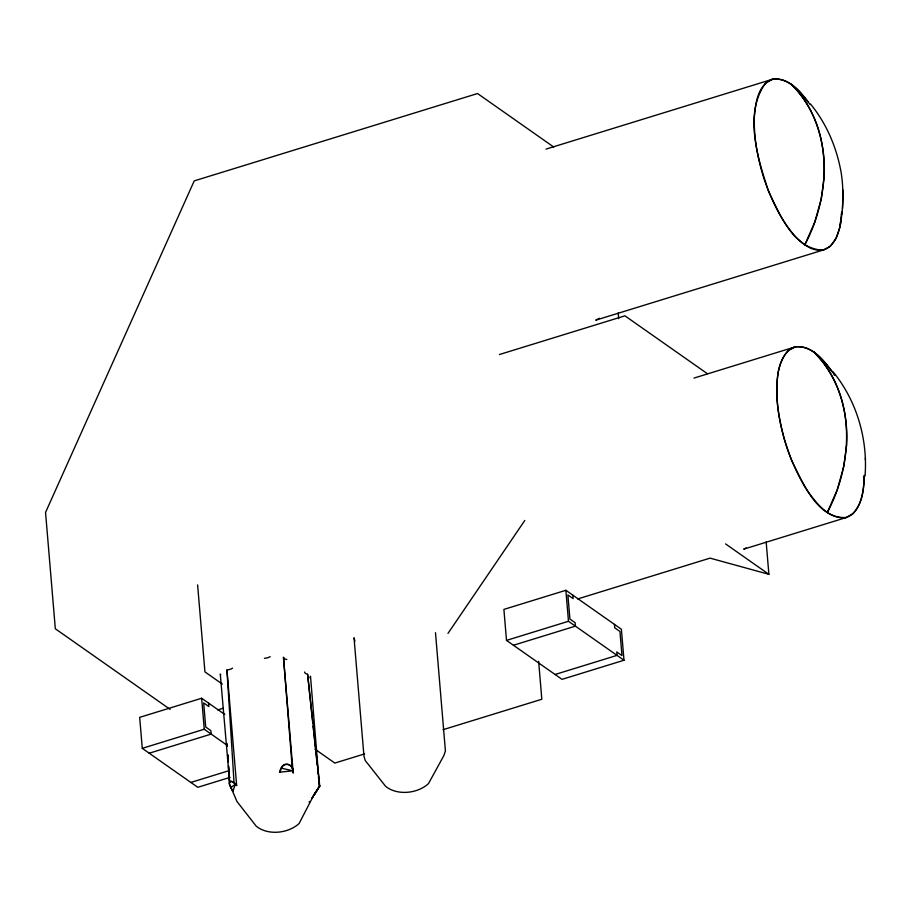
<?xml version="1.0" encoding="UTF-8"?>
<svg xmlns="http://www.w3.org/2000/svg" width="911" height="911" viewBox="0 0 911 911"><rect width="100%" height="100%" fill="white"/><g stroke="black" fill="none" stroke-linecap="round" stroke-linejoin="round"><path stroke-width="1.37" d="M810.175 104.56C800.985 92.706 789.085 76.444 771.936 79.359C757.405 85.702 755.47 103.695 754.308 117.587C753.83 137.094 757.337 156.385 762.849 175.026C770.011 197.152 779.805 218.845 795.292 236.45C802.898 244.046 812.521 252.336 824.159 249.819C833.998 245.959 837.858 235.471 840.158 225.985C843.256 208.551 843.893 190.706 841.252 173.158C836.902 148.094 826.778 123.782 810.528 104.07M842.55 208.46L842.971 190.171M865.029 476.134C867.921 438.988 856.682 400.658 833.007 371.745M865.393 459.827L865.45 457.846M840.158 225.985L841.206 216.693L839.988 226.816L836.104 238.42L830.32 246.323L822.906 250.126L595.737 320.171L599.449 318.269M841.787 211.591L841.343 215.474L841.753 211.83M279.882 772.175L281.488 768.201L292.841 770.82L279.882 772.175C280.383 761.55 294.276 761.915 293.183 772.881L283.48 657.366A7.425 3.177 -4.8 0 0 286.817 659.518M312.291 797.729L319.738 785.977L307.599 674.288A7.425 3.177 -4.8 0 1 304.627 672.022M314.933 792.934L299.127 823.487C288.331 833.519 267.845 835.717 256.207 826.163L236.928 801.452L229.549 784.075L228.422 766.083M319.715 785.988L314.58 794.05L319.715 785.988L319.044 787.093M317.29 789.814L318.782 787.389M313.521 795.793L317.939 788.801M309.945 677.943L310.503 676.235L319.476 786.409L318.44 776.605M311.676 798.696L316.755 790.691M447.996 633.396L524.782 520.477M281.488 768.201C284.71 759.956 294.276 765.65 293.183 772.881M309.057 802.067L309.638 801.429M229.401 782.982C229.492 779.212 234.241 782.651 235.334 784.109L232.886 791.477L230.87 787.696L235.334 784.109L236.655 785.498L226.953 669.984A7.425 3.177 -4.8 0 0 232.499 668.162M808.091 101.998C799.801 90.77 788.47 77.913 773.188 79.052L765.775 82.855C743.444 113.374 757.747 158.389 768.394 190.9C779.52 213.732 793.071 249.067 822.906 250.126M832.654 372.246C823.681 360.38 812.236 345.554 795.667 346.727L788.254 350.53C775.842 364.377 776.525 384.453 777.22 401.876C779.007 422.146 784.451 441.915 791.784 460.852C802.955 482.409 816.962 519.372 846.638 517.494C861.897 510.593 863.674 491.234 864.186 476.51M746.177 547.898L743.706 549.162L845.385 517.812L852.798 514.009C862.284 503.624 864.152 488.831 864.129 475.303M546.019 149.097L773.188 79.052M499.444 354.527L624.935 315.832L707.289 373.635M693.977 378.088L795.667 346.727M224.789 714.486L201.65 698.247L139.679 717.356L142.275 748.341L197.789 787.309L230.13 777.334M565.879 590.294L503.897 609.402L506.505 640.387L562.019 679.355L623.989 660.247L621.393 629.262L565.879 590.294L568.475 621.279L623.989 660.247M217.752 709.92L223.172 708.257M577.722 598.937L710.056 558.136L768.884 574.317L766.162 541.92M142.275 748.341L204.258 729.233L227.386 745.471M506.505 640.387L568.475 621.279M149.222 753.215L211.193 734.095L210.908 730.656L205.704 727.001L203.677 702.905L208.881 706.56L208.596 703.121M513.44 645.261L575.422 626.153L575.126 622.703L569.922 619.047L567.895 594.951L573.099 598.607L572.814 595.168M190.854 782.435L228.581 770.808M555.072 674.482L617.054 655.373L616.758 651.934L621.962 655.578L619.947 631.482L614.743 627.838L614.447 624.388M364.594 753.898L334.827 763.076L315.115 749.229M443.053 729.7L541.817 699.249L538.64 661.363M845.385 517.812C828.429 518.974 816.905 503.578 807.818 491.439C797.467 475.474 789.985 457.891 784.439 439.728C778.393 417.409 774.521 393.916 778.415 370.879C780.727 361.394 784.576 350.894 794.415 347.045C811.268 344.153 823.18 359.902 832.153 371.711M553.74 147.035L477.535 93.537L194.225 180.89L45.55 512.438L55.32 628.772L170.141 709.373M725.589 543.924L768.884 574.317M222.33 684.104L204.929 671.885L197.619 584.896M236.655 785.498C232.76 779.486 226.281 780.135 230.87 787.696M220.781 674.789L220.268 674.003L229.595 781.786L229.253 776.138M833.235 373.111L834.544 375.332M354.948 641.105L354.026 637.768L363.956 756.016L365.186 760.469L385.569 786.273C397.207 795.827 417.705 793.64 428.489 783.597L443.873 755.572L445.411 750.949L435.492 632.701M307.599 674.288L312.792 723.345M313.088 726.147L317.256 765.388M317.552 768.189L318.144 773.792M618.205 313.02L618.683 318.668M201.65 698.247L204.258 729.233M283.48 657.366L292.329 768.964M226.953 669.984L234.059 782.97M227.966 754.98L228.228 759.205M228.661 766.265L229.082 773.325M227.112 743.547L227.272 746.371M227.761 754.82L228.171 761.858M270.18 656.649A7.425 3.177 -4.8 0 1 264.429 658.323M824.125 177.52L821.278 198.883L814.73 222.25L804.789 244.9C831.39 195.113 833.736 126.219 791.306 84.29C815.926 108.352 826.026 143.744 824.125 177.52M846.604 445.206L843.757 466.557L837.209 489.936L827.268 512.574C853.869 462.799 856.215 393.894 813.785 351.965C838.405 376.038 848.505 411.43 846.604 445.206"/></g></svg>
